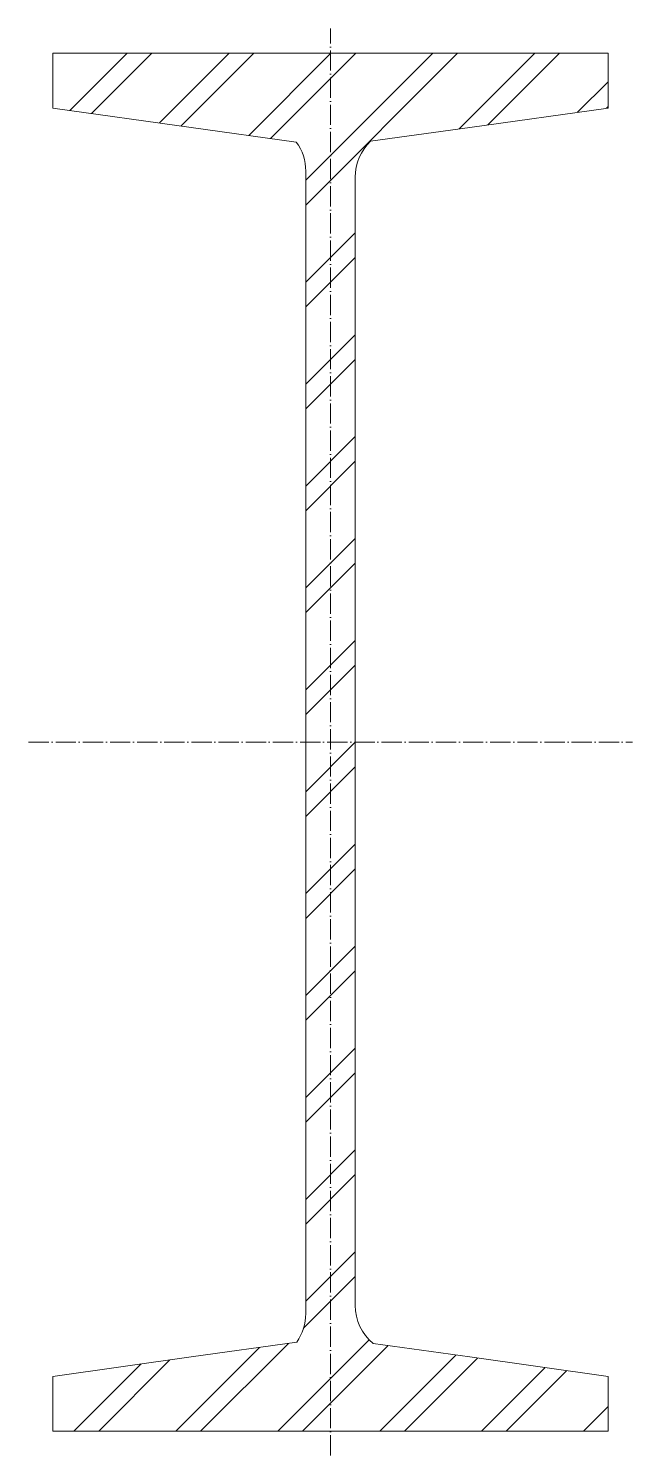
# Model space of a CAD drawing. Header units: metres. Extents: x -74 to 75, y -135 to 217.
import ezdxf

# ---------------------------------------------------------------- set-up
doc = ezdxf.new("R2010")
doc.units = ezdxf.units.M
doc.linetypes.add('MV_hartlijn_staal', pattern=[6.6, 5, -0.8, 0, -0.8])
doc.layers.add('A-DETL-GENF', color=92, linetype='Continuous', lineweight=18)

# ---------------------------------------------------------------- blocks, each defined once
blk = doc.blocks.new('28 Staalprofielen NP-profiel - NP 34-4448316-00_0 Basismaterialen')
at = {"layer": 'A-DETL-GENF', "lineweight": 13}
h = blk.add_hatch(dxfattribs=at)
h.set_pattern_fill('FP_488', color=256, style=0, pattern_type=2)
h.set_pattern_definition([(225, (1559.778, -1227.974), (12.57236, -12.57236), []), (225, (1559.778, -1247.024), (12.57236, -12.57236), [])])
h.paths.add_polyline_path([(-41.97, 210.68), (-68.5, 210.68), (-68.5, 197.16), (-8.43, 188.75), (-7.16, 186.54), (-6.37, 184.11), (-6.1, 181.58), (-6.1, -100.32), (-6.36, -102.81), (-7.11, -105.19), (-8.34, -107.37), (-68.5, -115.8), (-68.5, -129.32), (68.5, -129.32), (68.5, -115.8), (10.53, -107.68), (8.66, -105.76), (7.26, -103.47), (6.39, -100.94), (6.1, -98.28), (6.1, 180.11), (6.35, 182.57), (7.09, 184.92), (8.29, 187.08), (9.89, 188.95), (68.5, 197.16), (68.5, 210.68)])
at = {"layer": 'A-DETL-GENF', "linetype": 'MV_hartlijn_staal', "lineweight": 13}
for p, q in [((0, -135.32), (0, 216.77)), ((-74.5, 40.66), (74.5, 40.66))]:
    blk.add_line(p, q, dxfattribs=at)
at = {"layer": 'A-DETL-GENF'}
for p, q in [((68.5, 210.68), (-68.5, 210.68)), ((-68.5, 210.68), (-68.5, 197.16)), ((68.5, 210.68), (-68.5, 210.68)), ((-68.5, 210.68), (-68.5, 197.16)), ((68.5, 197.16), (68.5, 210.68)), ((68.5, 210.68), (68.5, 197.16)), ((-68.5, 197.16), (-34.38, 192.38)), ((-68.5, 197.16), (-34.38, 192.38)), ((34.38, 192.38), (68.5, 197.16)), ((68.5, 197.16), (34.38, 192.38)), ((-34.38, 192.38), (-8.43, 188.75)), ((-34.38, 192.38), (-8.43, 188.75)), ((9.89, 188.95), (34.38, 192.38)), ((34.38, 192.38), (9.89, 188.95)), ((-6.1, 181.58), (-6.1, -100.32)), ((-6.1, -100.32), (-6.1, 181.58)), ((6.1, -98.28), (6.1, 180.11)), ((6.1, -98.28), (6.1, 180.11)), ((-8.34, -107.37), (-34.38, -111.02)), ((-34.38, -111.02), (-8.34, -107.37)), ((34.38, -111.02), (10.53, -107.68)), ((34.38, -111.02), (10.53, -107.68)), ((-34.38, -111.02), (-68.5, -115.8)), ((-68.5, -115.8), (-34.38, -111.02)), ((68.5, -115.8), (34.38, -111.02)), ((68.5, -115.8), (34.38, -111.02)), ((-68.5, -115.8), (-68.5, -129.32)), ((-68.5, -129.32), (-68.5, -115.8)), ((68.5, -129.32), (68.5, -115.8)), ((68.5, -129.32), (68.5, -115.8)), ((-68.5, -129.32), (68.5, -129.32)), ((68.5, -129.32), (-68.5, -129.32))]:
    blk.add_line(p, q, dxfattribs=at)
for centre, start, end in [((-18.3, 181.58), 360, 36.0051), ((-18.3, 181.58), 360, 36.0051), ((18.3, 180.11), 133.5475, 180), ((18.3, 180.11), 133.5475, 180), ((18.3, -98.28), 180, 230.4118), ((18.3, -98.28), 180, 230.4118), ((-18.3, -100.32), 324.7022, 0), ((-18.3, -100.32), 324.7022, 0)]:
    blk.add_arc(centre, 12.2, start, end, dxfattribs=at)

msp = doc.modelspace()

# ---------------------------------------------------------------- block references
msp.add_blockref('28 Staalprofielen NP-profiel - NP 34-4448316-00_0 Basismaterialen', (0, 0))

doc.saveas('drawing.dxf')
